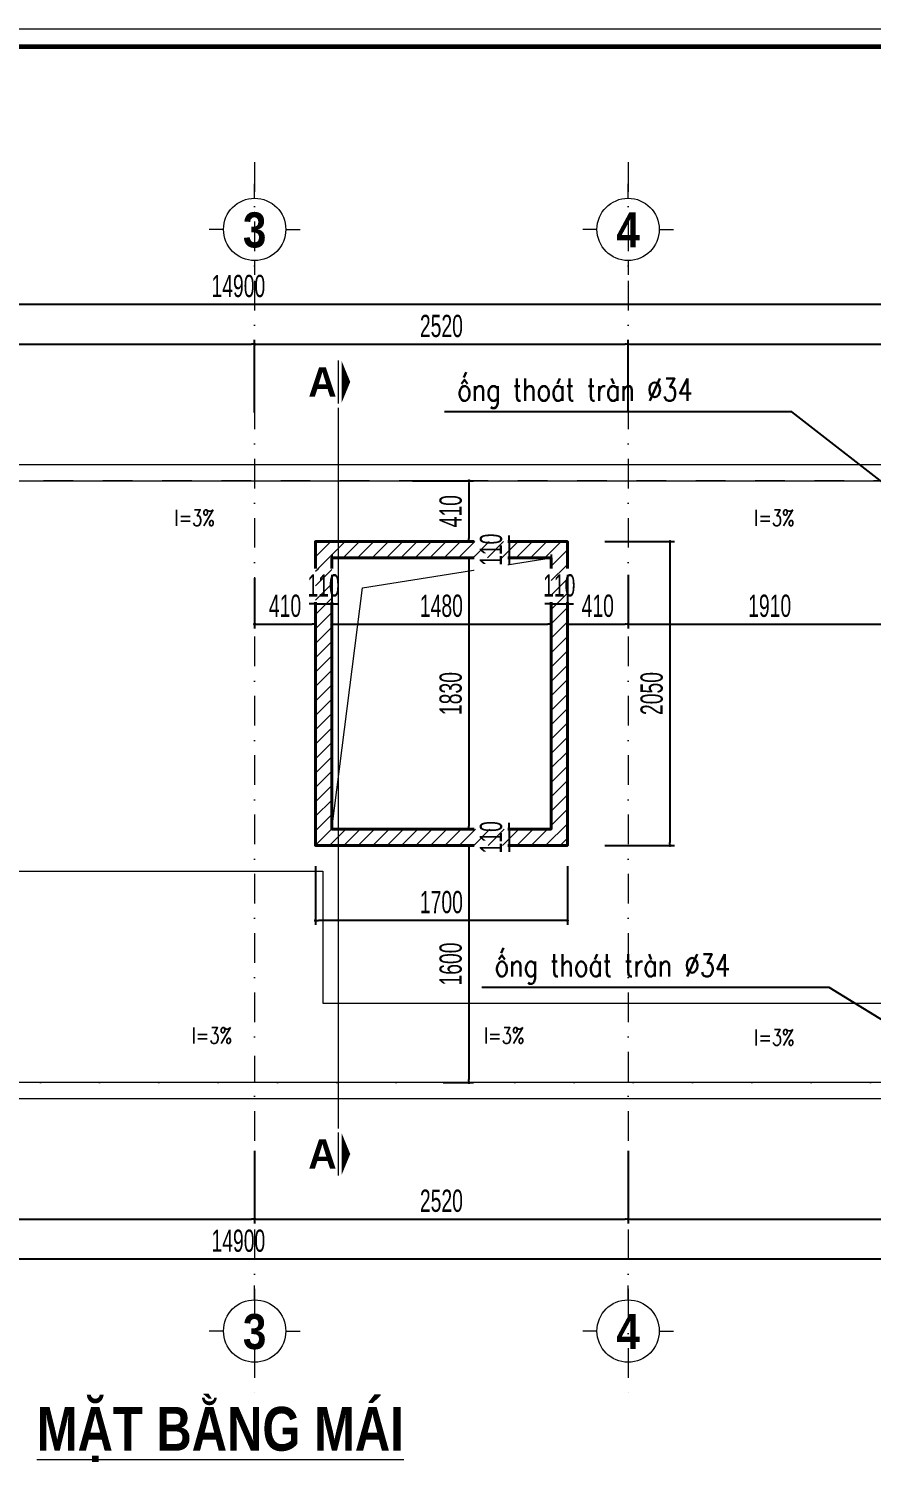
# Model space of a CAD drawing. Header units: millimetres. Extents: x 2565303 to 2664360, y -865723 to -262051.
# Drawn here: x 2639835 to 2645519, y -576507 to -566796 of the extents above; entities that cross this region are included whole.
import ezdxf
from ezdxf.enums import TextEntityAlignment as Align

# ---------------------------------------------------------------- set-up
doc = ezdxf.new("R2010")
doc.units = ezdxf.units.MM
doc.header["$LTSCALE"] = 10
doc.header["$MEASUREMENT"] = 0
doc.linetypes.add('DASHDOT', pattern=[1, 0.5, -0.25, 0, -0.25])
doc.linetypes.add('HIDDEN', pattern=[9.525, 6.35, -3.175])
doc.layers.get('0').update_dxf_attribs({"linetype": 'CONTINUOUS'})
doc.layers.get('DEFPOINTS').update_dxf_attribs({"color": 10, "linetype": 'CONTINUOUS'})
for name, color, linetype, lineweight in [('-thay1', 7, 'CONTINUOUS', 18), ('LC Dim', 8, 'CONTINUOUS', 13), ('LC Hatch', 252, 'CONTINUOUS', 5), ('LC ISO', 153, 'CONTINUOUS', 13), ('LC Khac', 4, 'CONTINUOUS', 9), ('LC MANH DUT', 35, 'HIDDEN', 5), ('LC Net dam2', 6, 'CONTINUOUS', 40), ('LC Net manh', 250, 'CONTINUOUS', 5), ('LC Net truc', 134, 'DASHDOT', 5), ('LC Text1', 20, 'CONTINUOUS', 13), ('LC Text2', 7, 'CONTINUOUS', 13)]:
    doc.layers.add(name, color=color, linetype=linetype, lineweight=lineweight)
doc.layers.add('Khungten_LCDI', color=7, linetype='CONTINUOUS')
doc.layers.add('M3', color=3, linetype='CONTINUOUS')
doc.styles.add('HOATBIF', font='hoatbif.shx', dxfattribs={"width": 0.65})
doc.styles.add('Khungten', font='', dxfattribs={"width": 0.9, "height": 5000})
doc.styles.add('LC 1', font='')
doc.styles.add('LC 3', font='vnsimli.shx', dxfattribs={"width": 0.75})
doc.styles.add('LC3', font='', dxfattribs={"width": 0.8})
doc.styles.add('Title', font='', dxfattribs={"width": 0.8})
doc.styles.get('Khungten').set_extended_font_data('.VnAvantH')
doc.styles.get('LC 1').set_extended_font_data('.VnAvantH', bold=True)
doc.styles.get('LC3').set_extended_font_data('.VnArialH', bold=True)
doc.styles.get('Title').set_extended_font_data('.VnBlackH')
doc.dimstyles.new('1-100 (1-60)', dxfattribs={"dimscale": 60, "dimtxt": 2.5, "dimasz": 0.35, "dimexe": 0.5, "dimexo": 0, "dimgap": 0.8, "dimtad": 1, "dimdec": 0, "dimzin": 0, "dimdsep": 46, "dimtxsty": 'HOATBIF', "dimblk1": 'DOT', "dimblk2": 'DOT', "dimsah": 1, "dimcen": -1, "dimdle": 1, "dimclrd": 256, "dimclre": 256, "dimclrt": 4, "dimadec": 3, "dimazin": 2, "dimtfac": 0.333333, "dimtdec": 0, "dimtix": 1, "dimtmove": 2, "dimatfit": 3, "dimldrblk": 'DOT', "dimfxl": 1, "dimtvp": 0.833333, "dimtolj": 1, "dimtzin": 0, "dimarcsym": 0})

# ---------------------------------------------------------------- blocks, each defined once
blk = doc.blocks.new('DOT')
at = {"layer": 'M3', "color": 0, "linetype": 'ByBlock'}
blk.add_line((-0.5, 0), (-1, 0), dxfattribs=at)
at = {"layer": 'M3', "color": 0, "linetype": 'ByBlock', "const_width": 0.5}
blk.add_lwpolyline([(-0.25, 0, 1), (0.25, 0, 1)], format="xyb", close=True, dxfattribs=at)
blk = doc.blocks.new('*D453')
at = {"layer": 'DEFPOINTS', "color": 0, "transparency": 16777216}
for p in [(2641359.2, -568924.4), (2637159.2, -569384.2), (2641359.2, -569384.2)]:
    blk.add_point(p, dxfattribs=at)
at = {"layer": 'LC Dim', "lineweight": -2, "transparency": 16777216}
for p, q in [((2637159.2, -569384.2), (2637159.2, -568894.4)), ((2637180.2, -568924.4), (2641338.2, -568924.4)), ((2641359.2, -569384.2), (2641359.2, -568894.4))]:
    blk.add_line(p, q, dxfattribs=at)
at = {"layer": 'LC Dim', "lineweight": -2, "transparency": 16777216, "xscale": 21, "yscale": 21, "zscale": 21, "rotation": 180}
blk.add_blockref('DOT', (2637159.2, -568924.4), dxfattribs=at)
at = {"layer": 'LC Dim', "lineweight": -2, "transparency": 16777216, "xscale": 21, "yscale": 21, "zscale": 21}
blk.add_blockref('DOT', (2641359.2, -568924.4), dxfattribs=at)
at = {"layer": 'LC Dim', "color": 4, "transparency": 16777216, "insert": (2639259.2, -568801.4), "char_height": 150, "attachment_point": 5, "style": 'HOATBIF'}
blk.add_mtext('\\A1;4200', dxfattribs=at)
blk = doc.blocks.new('*D454')
at = {"layer": 'DEFPOINTS', "color": 0, "transparency": 16777216}
for p in [(2643879.2, -568924.4), (2641359.2, -569384.2), (2643879.2, -569384.2)]:
    blk.add_point(p, dxfattribs=at)
at = {"layer": 'LC Dim', "lineweight": -2, "transparency": 16777216}
for p, q in [((2641359.2, -569384.2), (2641359.2, -568894.4)), ((2641380.2, -568924.4), (2643858.2, -568924.4)), ((2643879.2, -569384.2), (2643879.2, -568894.4))]:
    blk.add_line(p, q, dxfattribs=at)
at = {"layer": 'LC Dim', "lineweight": -2, "transparency": 16777216, "xscale": 21, "yscale": 21, "zscale": 21, "rotation": 180}
blk.add_blockref('DOT', (2641359.2, -568924.4), dxfattribs=at)
at = {"layer": 'LC Dim', "lineweight": -2, "transparency": 16777216, "xscale": 21, "yscale": 21, "zscale": 21}
blk.add_blockref('DOT', (2643879.2, -568924.4), dxfattribs=at)
at = {"layer": 'LC Dim', "color": 4, "transparency": 16777216, "insert": (2642619.2, -568801.4), "char_height": 150, "attachment_point": 5, "style": 'HOATBIF'}
blk.add_mtext('\\A1;2520', dxfattribs=at)
blk = doc.blocks.new('*D455')
at = {"layer": 'DEFPOINTS', "color": 0, "transparency": 16777216}
for p in [(2648219.2, -568924.4), (2643879.2, -569384.2), (2648219.2, -569384.2)]:
    blk.add_point(p, dxfattribs=at)
at = {"layer": 'LC Dim', "lineweight": -2, "transparency": 16777216}
for p, q in [((2643879.2, -569384.2), (2643879.2, -568894.4)), ((2643900.2, -568924.4), (2648198.2, -568924.4)), ((2648219.2, -569384.2), (2648219.2, -568894.4))]:
    blk.add_line(p, q, dxfattribs=at)
at = {"layer": 'LC Dim', "lineweight": -2, "transparency": 16777216, "xscale": 21, "yscale": 21, "zscale": 21, "rotation": 180}
blk.add_blockref('DOT', (2643879.2, -568924.4), dxfattribs=at)
at = {"layer": 'LC Dim', "lineweight": -2, "transparency": 16777216, "xscale": 21, "yscale": 21, "zscale": 21}
blk.add_blockref('DOT', (2648219.2, -568924.4), dxfattribs=at)
at = {"layer": 'LC Dim', "color": 4, "transparency": 16777216, "insert": (2646049.2, -568801.4), "char_height": 150, "attachment_point": 5, "style": 'HOATBIF'}
blk.add_mtext('\\A1;4340', dxfattribs=at)
blk = doc.blocks.new('*D457')
at = {"layer": 'DEFPOINTS', "color": 0, "transparency": 16777216}
for p in [(2633429.2, -568654.7), (2633429.2, -569384.2), (2648329.2, -569384.2)]:
    blk.add_point(p, dxfattribs=at)
at = {"layer": 'LC Dim', "lineweight": -2, "transparency": 16777216}
for p, q in [((2633429.2, -569384.2), (2633429.2, -568624.7)), ((2648308.2, -568654.7), (2633450.2, -568654.7)), ((2648329.2, -569384.2), (2648329.2, -568624.7))]:
    blk.add_line(p, q, dxfattribs=at)
at = {"layer": 'LC Dim', "lineweight": -2, "transparency": 16777216, "xscale": 21, "yscale": 21, "zscale": 21, "rotation": 180}
blk.add_blockref('DOT', (2633429.2, -568654.7), dxfattribs=at)
at = {"layer": 'LC Dim', "lineweight": -2, "transparency": 16777216, "xscale": 21, "yscale": 21, "zscale": 21}
blk.add_blockref('DOT', (2648329.2, -568654.7), dxfattribs=at)
at = {"layer": 'LC Dim', "color": 4, "transparency": 16777216, "insert": (2641249.2, -568531.7), "char_height": 150, "attachment_point": 5, "style": 'HOATBIF'}
blk.add_mtext('\\A1;14900', dxfattribs=at)
blk = doc.blocks.new('*D460')
at = {"layer": 'DEFPOINTS', "color": 0, "transparency": 16777216}
for p in [(2637159.2, -574366.5), (2641359.2, -574366.5), (2641359.2, -574826.4)]:
    blk.add_point(p, dxfattribs=at)
at = {"layer": 'LC Dim', "lineweight": -2, "transparency": 16777216}
for p, q in [((2637159.2, -574366.5), (2637159.2, -574856.4)), ((2641359.2, -574366.5), (2641359.2, -574856.4)), ((2637180.2, -574826.4), (2641338.2, -574826.4))]:
    blk.add_line(p, q, dxfattribs=at)
at = {"layer": 'LC Dim', "lineweight": -2, "transparency": 16777216, "xscale": 21, "yscale": 21, "zscale": 21, "rotation": 180}
blk.add_blockref('DOT', (2637159.2, -574826.4), dxfattribs=at)
at = {"layer": 'LC Dim', "lineweight": -2, "transparency": 16777216, "xscale": 21, "yscale": 21, "zscale": 21}
blk.add_blockref('DOT', (2641359.2, -574826.4), dxfattribs=at)
at = {"layer": 'LC Dim', "color": 4, "transparency": 16777216, "insert": (2639259.2, -574703.4), "char_height": 150, "attachment_point": 5, "style": 'HOATBIF'}
blk.add_mtext('\\A1;4200', dxfattribs=at)
blk = doc.blocks.new('*D461')
at = {"layer": 'DEFPOINTS', "color": 0, "transparency": 16777216}
for p in [(2641359.2, -574366.5), (2643879.2, -574366.5), (2643879.2, -574826.4)]:
    blk.add_point(p, dxfattribs=at)
at = {"layer": 'LC Dim', "lineweight": -2, "transparency": 16777216}
for p, q in [((2641359.2, -574366.5), (2641359.2, -574856.4)), ((2643879.2, -574366.5), (2643879.2, -574856.4)), ((2641380.2, -574826.4), (2643858.2, -574826.4))]:
    blk.add_line(p, q, dxfattribs=at)
at = {"layer": 'LC Dim', "lineweight": -2, "transparency": 16777216, "xscale": 21, "yscale": 21, "zscale": 21, "rotation": 180}
blk.add_blockref('DOT', (2641359.2, -574826.4), dxfattribs=at)
at = {"layer": 'LC Dim', "lineweight": -2, "transparency": 16777216, "xscale": 21, "yscale": 21, "zscale": 21}
blk.add_blockref('DOT', (2643879.2, -574826.4), dxfattribs=at)
at = {"layer": 'LC Dim', "color": 4, "transparency": 16777216, "insert": (2642619.2, -574703.4), "char_height": 150, "attachment_point": 5, "style": 'HOATBIF'}
blk.add_mtext('\\A1;2520', dxfattribs=at)
blk = doc.blocks.new('*D462')
at = {"layer": 'DEFPOINTS', "color": 0, "transparency": 16777216}
for p in [(2643879.2, -574366.5), (2648219.2, -574366.5), (2648219.2, -574826.4)]:
    blk.add_point(p, dxfattribs=at)
at = {"layer": 'LC Dim', "lineweight": -2, "transparency": 16777216}
for p, q in [((2643879.2, -574366.5), (2643879.2, -574856.4)), ((2648219.2, -574366.5), (2648219.2, -574856.4)), ((2643900.2, -574826.4), (2648198.2, -574826.4))]:
    blk.add_line(p, q, dxfattribs=at)
at = {"layer": 'LC Dim', "lineweight": -2, "transparency": 16777216, "xscale": 21, "yscale": 21, "zscale": 21, "rotation": 180}
blk.add_blockref('DOT', (2643879.2, -574826.4), dxfattribs=at)
at = {"layer": 'LC Dim', "lineweight": -2, "transparency": 16777216, "xscale": 21, "yscale": 21, "zscale": 21}
blk.add_blockref('DOT', (2648219.2, -574826.4), dxfattribs=at)
at = {"layer": 'LC Dim', "color": 4, "transparency": 16777216, "insert": (2646049.2, -574703.4), "char_height": 150, "attachment_point": 5, "style": 'HOATBIF'}
blk.add_mtext('\\A1;4340', dxfattribs=at)
blk = doc.blocks.new('*D464')
at = {"layer": 'DEFPOINTS', "color": 0, "transparency": 16777216}
for p in [(2633429.2, -574366.5), (2648329.2, -574366.5), (2633429.2, -575096)]:
    blk.add_point(p, dxfattribs=at)
at = {"layer": 'LC Dim', "lineweight": -2, "transparency": 16777216}
for p, q in [((2633429.2, -574366.5), (2633429.2, -575126)), ((2648329.2, -574366.5), (2648329.2, -575126)), ((2648308.2, -575096), (2633450.2, -575096))]:
    blk.add_line(p, q, dxfattribs=at)
at = {"layer": 'LC Dim', "lineweight": -2, "transparency": 16777216, "xscale": 21, "yscale": 21, "zscale": 21, "rotation": 180}
blk.add_blockref('DOT', (2633429.2, -575096), dxfattribs=at)
at = {"layer": 'LC Dim', "lineweight": -2, "transparency": 16777216, "xscale": 21, "yscale": 21, "zscale": 21}
blk.add_blockref('DOT', (2648329.2, -575096), dxfattribs=at)
at = {"layer": 'LC Dim', "color": 4, "transparency": 16777216, "insert": (2641249.2, -574973), "char_height": 150, "attachment_point": 5, "style": 'HOATBIF'}
blk.add_mtext('\\A1;14900', dxfattribs=at)
blk = doc.blocks.new('lcdi fix')
at = {"layer": 'DEFPOINTS', "lineweight": 0}
blk.add_lwpolyline([(-1200, -14850), (-1200, 14850), (40800, 14850), (40800, -14850)], close=True, dxfattribs=at)
at = {"layer": 'Khungten_LCDI', "color": 5, "lineweight": 60}
blk.add_lwpolyline([(0, -14650), (0, 14650), (40600, 14650), (40600, -14650)], close=True, dxfattribs=at)
at = {"color": 7, "style": 'Khungten', "width": 0.8}
for tag, p in [('REVISION', (39499, -10746)), ('NGAYHT', (39546, -11609))]:
    blk.add_attdef(tag, text='', height=200, dxfattribs=at).set_placement(p, align=Align.CENTER)
at = {"layer": 'LC Text1', "style": 'Title', "width": 1.485915}
for tag, p, p2 in [('TENBANVE1', (36913, -8886), (40339, -8886)), ('TENBANVE2', (36913, -9562), (40339, -9562))]:
    blk.add_attdef(tag, text='', height=250, dxfattribs=at).set_placement(p, p2, align=Align.FIT)
at = {"layer": 'LC Text1', "style": 'Title', "width": 0.7}
blk.add_attdef('SOBANVE', text='', height=250, dxfattribs=at).set_placement((39562, -13896), align=Align.CENTER)
blk = doc.blocks.new('TIEUDE1')
at = {"layer": 'LC Text2', "color": 7, "style": 'LC 1'}
blk.add_attdef('TIªU§Ò', text='', height=5, dxfattribs=at).set_placement((0, 0), align=Align.BOTTOM_CENTER)
blk.add_attdef('TL', text='', height=3, dxfattribs=at).set_placement((0, -2), align=Align.TOP_CENTER)
blk = doc.blocks.new('TTRUC')
at = {"layer": 'LC ISO'}
for p, q in [((0, 6.95), (0, 10.13)), ((-6.95, 0), (-10.13, 0)), ((6.95, 0), (10.13, 0)), ((0, -6.95), (0, -10.13))]:
    blk.add_line(p, q, dxfattribs=at)
at = {"layer": 'LC Net manh'}
blk.add_circle((0, 0), 6.95, dxfattribs=at)
blk = doc.blocks.new('*D489')
at = {"layer": 'DEFPOINTS', "color": 0, "transparency": 16777216}
for p in [(2641359.2, -570502.8), (2641769.2, -570502.8), (2641769.2, -570812.4)]:
    blk.add_point(p, dxfattribs=at)
at = {"layer": 'LC Dim', "lineweight": -2, "transparency": 16777216}
for p, q in [((2641359.2, -570502.8), (2641359.2, -570842.4)), ((2641769.2, -570502.8), (2641769.2, -570842.4)), ((2641380.2, -570812.4), (2641748.2, -570812.4))]:
    blk.add_line(p, q, dxfattribs=at)
at = {"layer": 'LC Dim', "lineweight": -2, "transparency": 16777216, "xscale": 21, "yscale": 21, "zscale": 21, "rotation": 180}
blk.add_blockref('DOT', (2641359.2, -570812.4), dxfattribs=at)
at = {"layer": 'LC Dim', "lineweight": -2, "transparency": 16777216, "xscale": 21, "yscale": 21, "zscale": 21}
blk.add_blockref('DOT', (2641769.2, -570812.4), dxfattribs=at)
at = {"layer": 'LC Dim', "color": 4, "transparency": 16777216, "insert": (2641564.2, -570689.4), "char_height": 150, "attachment_point": 5, "style": 'HOATBIF', "bg_fill": 3, "box_fill_scale": 1.25, "bg_fill_color": 256, "bg_fill_true_color": 13158600, "bg_fill_transparency": 0}
blk.add_mtext('\\A1;410', dxfattribs=at)
blk = doc.blocks.new('*D490')
at = {"layer": 'DEFPOINTS', "color": 0, "transparency": 16777216}
for p in [(2641879.2, -570341.5), (2641769.2, -570365.3)]:
    blk.add_point(p, dxfattribs=at)
at = {"layer": 'LC Dim', "lineweight": -2, "transparency": 16777216}
for p, q in [((2641879.2, -570341.5), (2641879.2, -570704.9)), ((2641769.2, -570365.3), (2641769.2, -570704.9)), ((2641748.2, -570674.9), (2641727.2, -570674.9)), ((2641769.2, -570674.9), (2641879.2, -570674.9)), ((2641900.2, -570674.9), (2641921.2, -570674.9))]:
    blk.add_line(p, q, dxfattribs=at)
at = {"layer": 'LC Dim', "lineweight": -2, "transparency": 16777216, "xscale": 21, "yscale": 21, "zscale": 21}
blk.add_blockref('DOT', (2641769.2, -570674.9), dxfattribs=at)
at = {"layer": 'LC Dim', "lineweight": -2, "transparency": 16777216, "xscale": 21, "yscale": 21, "zscale": 21, "rotation": 180}
blk.add_blockref('DOT', (2641879.2, -570674.9), dxfattribs=at)
at = {"layer": 'LC Dim', "color": 4, "transparency": 16777216, "insert": (2641824.2, -570551.9), "char_height": 150, "attachment_point": 5, "style": 'HOATBIF', "bg_fill": 3, "box_fill_scale": 1.25, "bg_fill_color": 256, "bg_fill_true_color": 13158600, "bg_fill_transparency": 0}
blk.add_mtext('\\A1;110', dxfattribs=at)
at = {"layer": 'DEFPOINTS', "color": 0, "transparency": 16777216}
blk.add_point((2641879.2, -570674.9), dxfattribs=at)
blk = doc.blocks.new('*D491')
at = {"layer": 'DEFPOINTS', "color": 0, "transparency": 16777216}
for p in [(2641879.2, -570479), (2643359.2, -570479), (2643359.2, -570812.4)]:
    blk.add_point(p, dxfattribs=at)
at = {"layer": 'LC Dim', "lineweight": -2, "transparency": 16777216}
for p, q in [((2641879.2, -570479), (2641879.2, -570842.4)), ((2643359.2, -570479), (2643359.2, -570842.4)), ((2641900.2, -570812.4), (2643338.2, -570812.4))]:
    blk.add_line(p, q, dxfattribs=at)
at = {"layer": 'LC Dim', "lineweight": -2, "transparency": 16777216, "xscale": 21, "yscale": 21, "zscale": 21, "rotation": 180}
blk.add_blockref('DOT', (2641879.2, -570812.4), dxfattribs=at)
at = {"layer": 'LC Dim', "lineweight": -2, "transparency": 16777216, "xscale": 21, "yscale": 21, "zscale": 21}
blk.add_blockref('DOT', (2643359.2, -570812.4), dxfattribs=at)
at = {"layer": 'LC Dim', "color": 4, "transparency": 16777216, "insert": (2642619.2, -570689.4), "char_height": 150, "attachment_point": 5, "style": 'HOATBIF', "bg_fill": 3, "box_fill_scale": 1.25, "bg_fill_color": 256, "bg_fill_true_color": 13158600, "bg_fill_transparency": 0}
blk.add_mtext('\\A1;1480', dxfattribs=at)
blk = doc.blocks.new('*D492')
at = {"layer": 'DEFPOINTS', "color": 0, "transparency": 16777216}
for p in [(2643359.2, -570341.5), (2643469.2, -570341.5)]:
    blk.add_point(p, dxfattribs=at)
at = {"layer": 'LC Dim', "lineweight": -2, "transparency": 16777216}
for p, q in [((2643359.2, -570341.5), (2643359.2, -570704.9)), ((2643469.2, -570341.5), (2643469.2, -570704.9)), ((2643338.2, -570674.9), (2643317.2, -570674.9)), ((2643359.2, -570674.9), (2643469.2, -570674.9)), ((2643490.2, -570674.9), (2643511.2, -570674.9))]:
    blk.add_line(p, q, dxfattribs=at)
at = {"layer": 'LC Dim', "lineweight": -2, "transparency": 16777216, "xscale": 21, "yscale": 21, "zscale": 21}
blk.add_blockref('DOT', (2643359.2, -570674.9), dxfattribs=at)
at = {"layer": 'LC Dim', "lineweight": -2, "transparency": 16777216, "xscale": 21, "yscale": 21, "zscale": 21, "rotation": 180}
blk.add_blockref('DOT', (2643469.2, -570674.9), dxfattribs=at)
at = {"layer": 'LC Dim', "color": 4, "transparency": 16777216, "insert": (2643414.2, -570551.9), "char_height": 150, "attachment_point": 5, "style": 'HOATBIF', "bg_fill": 3, "box_fill_scale": 1.25, "bg_fill_color": 256, "bg_fill_true_color": 13158600, "bg_fill_transparency": 0}
blk.add_mtext('\\A1;110', dxfattribs=at)
at = {"layer": 'DEFPOINTS', "color": 0, "transparency": 16777216}
blk.add_point((2643469.2, -570674.9), dxfattribs=at)
blk = doc.blocks.new('*D493')
at = {"layer": 'DEFPOINTS', "color": 0, "transparency": 16777216}
for p in [(2643469.2, -570479), (2643879.2, -570479), (2643879.2, -570812.4)]:
    blk.add_point(p, dxfattribs=at)
at = {"layer": 'LC Dim', "lineweight": -2, "transparency": 16777216}
for p, q in [((2643469.2, -570479), (2643469.2, -570842.4)), ((2643879.2, -570479), (2643879.2, -570842.4)), ((2643490.2, -570812.4), (2643858.2, -570812.4))]:
    blk.add_line(p, q, dxfattribs=at)
at = {"layer": 'LC Dim', "lineweight": -2, "transparency": 16777216, "xscale": 21, "yscale": 21, "zscale": 21, "rotation": 180}
blk.add_blockref('DOT', (2643469.2, -570812.4), dxfattribs=at)
at = {"layer": 'LC Dim', "lineweight": -2, "transparency": 16777216, "xscale": 21, "yscale": 21, "zscale": 21}
blk.add_blockref('DOT', (2643879.2, -570812.4), dxfattribs=at)
at = {"layer": 'LC Dim', "color": 4, "transparency": 16777216, "insert": (2643674.2, -570689.4), "char_height": 150, "attachment_point": 5, "style": 'HOATBIF', "bg_fill": 3, "box_fill_scale": 1.25, "bg_fill_color": 256, "bg_fill_true_color": 13158600, "bg_fill_transparency": 0}
blk.add_mtext('\\A1;410', dxfattribs=at)
blk = doc.blocks.new('*D494')
at = {"layer": 'DEFPOINTS', "color": 0, "transparency": 16777216}
for p in [(2642423.3, -569845.4), (2642423.3, -570255.4), (2642805.3, -570255.4)]:
    blk.add_point(p, dxfattribs=at)
at = {"layer": 'LC Dim', "lineweight": -2, "transparency": 16777216}
for p, q in [((2642423.3, -569845.4), (2642835.3, -569845.4)), ((2642805.3, -569866.4), (2642805.3, -570234.4)), ((2642423.3, -570255.4), (2642835.3, -570255.4))]:
    blk.add_line(p, q, dxfattribs=at)
at = {"layer": 'LC Dim', "lineweight": -2, "transparency": 16777216, "xscale": 21, "yscale": 21, "zscale": 21}
for p, rotation in [((2642805.3, -569845.4), 90), ((2642805.3, -570255.4), 270)]:
    blk.add_blockref('DOT', p, dxfattribs=dict(at, rotation=rotation))
at = {"layer": 'LC Dim', "color": 4, "transparency": 16777216, "insert": (2642682.3, -570050.4), "char_height": 150, "attachment_point": 5, "rotation": 90, "style": 'HOATBIF', "bg_fill": 3, "box_fill_scale": 1.25, "bg_fill_color": 256, "bg_fill_true_color": 13158600, "bg_fill_transparency": 0}
blk.add_mtext('\\A1;410', dxfattribs=at)
blk = doc.blocks.new('*D495')
at = {"layer": 'DEFPOINTS', "color": 0, "transparency": 16777216}
for p in [(2642695.4, -570255.4), (2642657.1, -570365.4)]:
    blk.add_point(p, dxfattribs=at)
at = {"layer": 'LC Dim', "lineweight": -2, "transparency": 16777216}
for p, q in [((2643077.5, -570234.4), (2643077.5, -570213.4)), ((2642695.4, -570255.4), (2643107.5, -570255.4)), ((2643077.5, -570255.4), (2643077.5, -570365.4)), ((2642657.1, -570365.4), (2643107.5, -570365.4)), ((2643077.5, -570386.4), (2643077.5, -570407.4))]:
    blk.add_line(p, q, dxfattribs=at)
at = {"layer": 'LC Dim', "lineweight": -2, "transparency": 16777216, "xscale": 21, "yscale": 21, "zscale": 21}
for p, rotation in [((2643077.5, -570255.4), 270), ((2643077.5, -570365.4), 90)]:
    blk.add_blockref('DOT', p, dxfattribs=dict(at, rotation=rotation))
at = {"layer": 'LC Dim', "color": 4, "transparency": 16777216, "insert": (2642954.5, -570310.4), "char_height": 150, "attachment_point": 5, "rotation": 90, "style": 'HOATBIF', "bg_fill": 3, "box_fill_scale": 1.25, "bg_fill_color": 256, "bg_fill_true_color": 13158600, "bg_fill_transparency": 0}
blk.add_mtext('\\A1;110', dxfattribs=at)
at = {"layer": 'DEFPOINTS', "color": 0, "transparency": 16777216}
blk.add_point((2643077.5, -570365.4), dxfattribs=at)
blk = doc.blocks.new('*D496')
at = {"layer": 'DEFPOINTS', "color": 0, "transparency": 16777216}
for p in [(2642385, -570365.4), (2642631.8, -572195.4), (2642805.3, -572195.4)]:
    blk.add_point(p, dxfattribs=at)
at = {"layer": 'LC Dim', "lineweight": -2, "transparency": 16777216}
for p, q in [((2642385, -570365.4), (2642835.3, -570365.4)), ((2642805.3, -570386.4), (2642805.3, -572174.4)), ((2642631.8, -572195.4), (2642835.3, -572195.4))]:
    blk.add_line(p, q, dxfattribs=at)
at = {"layer": 'LC Dim', "lineweight": -2, "transparency": 16777216, "xscale": 21, "yscale": 21, "zscale": 21}
for p, rotation in [((2642805.3, -570365.4), 90), ((2642805.3, -572195.4), 270)]:
    blk.add_blockref('DOT', p, dxfattribs=dict(at, rotation=rotation))
at = {"layer": 'LC Dim', "color": 4, "transparency": 16777216, "insert": (2642682.3, -571280.4), "char_height": 150, "attachment_point": 5, "rotation": 90, "style": 'HOATBIF', "bg_fill": 3, "box_fill_scale": 1.25, "bg_fill_color": 256, "bg_fill_true_color": 13158600, "bg_fill_transparency": 0}
blk.add_mtext('\\A1;1830', dxfattribs=at)
blk = doc.blocks.new('*D497')
at = {"layer": 'LC Dim', "lineweight": -2, "transparency": 16777216}
for p, q in [((2643077.5, -572174.4), (2643077.5, -572153.4)), ((2642903.9, -572195.4), (2643107.5, -572195.4)), ((2643077.5, -572195.4), (2643077.5, -572305.4)), ((2642903.9, -572305.4), (2643107.5, -572305.4)), ((2643077.5, -572326.4), (2643077.5, -572347.4))]:
    blk.add_line(p, q, dxfattribs=at)
at = {"layer": 'LC Dim', "lineweight": -2, "transparency": 16777216, "xscale": 21, "yscale": 21, "zscale": 21}
for p, rotation in [((2643077.5, -572195.4), 270), ((2643077.5, -572305.4), 90)]:
    blk.add_blockref('DOT', p, dxfattribs=dict(at, rotation=rotation))
at = {"layer": 'LC Dim', "color": 4, "transparency": 16777216, "insert": (2642954.5, -572250.4), "char_height": 150, "attachment_point": 5, "rotation": 90, "style": 'HOATBIF', "bg_fill": 3, "box_fill_scale": 1.25, "bg_fill_color": 256, "bg_fill_true_color": 13158600, "bg_fill_transparency": 0}
blk.add_mtext('\\A1;110', dxfattribs=at)
at = {"layer": 'DEFPOINTS', "color": 0, "transparency": 16777216}
for p in [(2642903.9, -572195.4), (2642903.9, -572305.4), (2643077.5, -572305.4)]:
    blk.add_point(p, dxfattribs=at)
blk = doc.blocks.new('*D498')
at = {"layer": 'DEFPOINTS', "color": 0, "transparency": 16777216}
for p in [(2642631.8, -572305.4), (2642631.8, -573905.4), (2642805.3, -573905.4)]:
    blk.add_point(p, dxfattribs=at)
at = {"layer": 'LC Dim', "lineweight": -2, "transparency": 16777216}
for p, q in [((2642631.8, -572305.4), (2642835.3, -572305.4)), ((2642805.3, -572326.4), (2642805.3, -573884.4)), ((2642631.8, -573905.4), (2642835.3, -573905.4))]:
    blk.add_line(p, q, dxfattribs=at)
at = {"layer": 'LC Dim', "lineweight": -2, "transparency": 16777216, "xscale": 21, "yscale": 21, "zscale": 21}
for p, rotation in [((2642805.3, -572305.4), 90), ((2642805.3, -573905.4), 270)]:
    blk.add_blockref('DOT', p, dxfattribs=dict(at, rotation=rotation))
at = {"layer": 'LC Dim', "color": 4, "transparency": 16777216, "insert": (2642682.3, -573105.4), "char_height": 150, "attachment_point": 5, "rotation": 90, "style": 'HOATBIF', "bg_fill": 3, "box_fill_scale": 1.25, "bg_fill_color": 256, "bg_fill_true_color": 13158600, "bg_fill_transparency": 0}
blk.add_mtext('\\A1;1600', dxfattribs=at)
blk = doc.blocks.new('*D499')
at = {"layer": 'DEFPOINTS', "color": 0, "transparency": 16777216}
for p in [(2643879.2, -570479), (2645789.2, -570479), (2645789.2, -570812.4)]:
    blk.add_point(p, dxfattribs=at)
at = {"layer": 'LC Dim', "lineweight": -2, "transparency": 16777216}
for p, q in [((2643879.2, -570479), (2643879.2, -570842.4)), ((2645789.2, -570479), (2645789.2, -570842.4)), ((2643900.2, -570812.4), (2645768.2, -570812.4))]:
    blk.add_line(p, q, dxfattribs=at)
at = {"layer": 'LC Dim', "lineweight": -2, "transparency": 16777216, "xscale": 21, "yscale": 21, "zscale": 21, "rotation": 180}
blk.add_blockref('DOT', (2643879.2, -570812.4), dxfattribs=at)
at = {"layer": 'LC Dim', "lineweight": -2, "transparency": 16777216, "xscale": 21, "yscale": 21, "zscale": 21}
blk.add_blockref('DOT', (2645789.2, -570812.4), dxfattribs=at)
at = {"layer": 'LC Dim', "color": 4, "transparency": 16777216, "insert": (2644834.2, -570689.4), "char_height": 150, "attachment_point": 5, "style": 'HOATBIF', "bg_fill": 3, "box_fill_scale": 1.25, "bg_fill_color": 256, "bg_fill_true_color": 13158600, "bg_fill_transparency": 0}
blk.add_mtext('\\A1;1910', dxfattribs=at)
blk = doc.blocks.new('*D503')
at = {"layer": 'DEFPOINTS', "color": 0, "transparency": 16777216}
for p in [(2643722.2, -570255.4), (2643722.2, -572305.4), (2644161.4, -572305.4)]:
    blk.add_point(p, dxfattribs=at)
at = {"layer": 'LC Dim', "lineweight": -2, "transparency": 16777216}
for p, q in [((2643722.2, -570255.4), (2644191.4, -570255.4)), ((2644161.4, -570276.4), (2644161.4, -572284.4)), ((2643722.2, -572305.4), (2644191.4, -572305.4))]:
    blk.add_line(p, q, dxfattribs=at)
at = {"layer": 'LC Dim', "lineweight": -2, "transparency": 16777216, "xscale": 21, "yscale": 21, "zscale": 21}
for p, rotation in [((2644161.4, -570255.4), 90), ((2644161.4, -572305.4), 270)]:
    blk.add_blockref('DOT', p, dxfattribs=dict(at, rotation=rotation))
at = {"layer": 'LC Dim', "color": 4, "transparency": 16777216, "insert": (2644038.4, -571280.4), "char_height": 150, "attachment_point": 5, "rotation": 90, "style": 'HOATBIF', "bg_fill": 3, "box_fill_scale": 1.25, "bg_fill_color": 256, "bg_fill_true_color": 13158600, "bg_fill_transparency": 0}
blk.add_mtext('\\A1;2050', dxfattribs=at)
blk = doc.blocks.new('*D504')
at = {"layer": 'DEFPOINTS', "color": 0, "transparency": 16777216}
for p in [(2641769.2, -572445.6), (2643469.2, -572445.6), (2641769.2, -572811.4)]:
    blk.add_point(p, dxfattribs=at)
at = {"layer": 'LC Dim', "lineweight": -2, "transparency": 16777216}
for p, q in [((2641769.2, -572445.6), (2641769.2, -572841.4)), ((2643469.2, -572445.6), (2643469.2, -572841.4)), ((2643448.2, -572811.4), (2641790.2, -572811.4))]:
    blk.add_line(p, q, dxfattribs=at)
at = {"layer": 'LC Dim', "lineweight": -2, "transparency": 16777216, "xscale": 21, "yscale": 21, "zscale": 21, "rotation": 180}
blk.add_blockref('DOT', (2641769.2, -572811.4), dxfattribs=at)
at = {"layer": 'LC Dim', "lineweight": -2, "transparency": 16777216, "xscale": 21, "yscale": 21, "zscale": 21}
blk.add_blockref('DOT', (2643469.2, -572811.4), dxfattribs=at)
at = {"layer": 'LC Dim', "color": 4, "transparency": 16777216, "insert": (2642619.2, -572688.4), "char_height": 150, "attachment_point": 5, "style": 'HOATBIF'}
blk.add_mtext('\\A1;1700', dxfattribs=at)
blk = doc.blocks.new('*U264')
at = {"layer": 'LC Khac', "color": 1, "ltscale": 2}
for p, q in [((0, 485), (0, 0)), ((0, -8196), (0, -8682))]:
    blk.add_line(p, q, dxfattribs=at)
for points in [[(134, 243, 0, 471, 0), (37, 243, 275, 275, 0)], [(134, -8439, 0, 471, 0), (37, -8439, 275, 275, 0)]]:
    blk.add_lwpolyline(points, format="xyseb", dxfattribs=at)
at = {"layer": 'LC MANH DUT', "ltscale": 200}
blk.add_line((0, -49), (0, -8152), dxfattribs=at)
at = {"ltscale": 2, "style": 'LC 1'}
for p in [(-179, 243), (-179, -8439)]:
    blk.add_attdef('LC', text='', height=330, dxfattribs=at).set_placement(p, align=Align.MIDDLE_CENTER)

msp = doc.modelspace()

# ---------------------------------------------------------------- linework, layer by layer
at = {"layer": '-thay1'}
for p, q in [((2642086.9, -570567.8), (2643359.2, -570365.4)), ((2641879.2, -572195.4), (2642086.9, -570567.8))]:
    msp.add_line(p, q, dxfattribs=at)
for points in [[(2636449.2, -569735.4), (2645899.2, -569735.4), (2645899.2, -574015.4), (2636449.2, -574015.4)], [(2636559.2, -569845.4), (2645789.2, -569845.4), (2645789.2, -573905.4), (2636559.2, -573905.4)]]:
    msp.add_lwpolyline(points, close=True, dxfattribs=at)
at = {"layer": 'LC MANH DUT', "ltscale": 300}
for p, q in [((2632937.1, -572477.8), (2641818.4, -572477.8)), ((2641818.4, -572477.8), (2641818.4, -573368.7))]:
    msp.add_line(p, q, dxfattribs=at)
at = {"layer": 'LC Net dam2'}
for points in [[(2641769.2, -571580.4), (2641769.2, -570255.4), (2643469.2, -570255.4), (2643469.2, -571580.4)], [(2641879.2, -571580.4), (2641879.2, -570365.4), (2643359.2, -570365.4), (2643359.2, -571580.4)], [(2643469.2, -571580.4), (2643469.2, -572305.4), (2641769.2, -572305.4), (2641769.2, -571580.4)], [(2643359.2, -571580.4), (2643359.2, -572195.4), (2641879.2, -572195.4), (2641879.2, -571580.4)]]:
    msp.add_lwpolyline(points, dxfattribs=at)
at = {"layer": 'LC Net truc', "ltscale": 40}
for p, q in [((2641359.2, -567695.7), (2641359.2, -576021.5)), ((2643879.2, -567695.7), (2643879.2, -576021.5)), ((2649736.8, -569845.4), (2631524.8, -569845.4)), ((2649815.6, -573905.4), (2631566.6, -573905.4))]:
    msp.add_line(p, q, dxfattribs=at)

# ---------------------------------------------------------------- block references
at = {"layer": '-thay1', "xscale": 0.6000000155618181, "yscale": 0.6000000155618181, "zscale": 0.6000000155618181}
msp.add_blockref('lcdi fix', (2629991.8, -575705.6), dxfattribs=at)
at = {"layer": 'LC ISO', "xscale": 30.23532588053422, "yscale": 30.23532588053422, "zscale": 30.23532588053422}
for p in [(2641359.2, -568149), (2643879.2, -568149), (2641359.2, -575581.3), (2643879.2, -575581.3)]:
    msp.add_blockref('TTRUC', p, dxfattribs=at)
at = {"layer": 'LC Text2'}
ref = msp.add_blockref('TIEUDE1', (2641127.4, -576477.4), dxfattribs=dict(at, xscale=60, yscale=60, zscale=60))
ref.add_attrib('TIªU§Ò', '%%UmÆt b»ng m¸i', dxfattribs={"color": 7, "height": 295.465, "style": 'LC3', "width": 0.8}).set_placement((2641127.4, -576477.4), align=Align.BOTTOM_CENTER)

# ---------------------------------------------------------------- texts
at = {"layer": 'LC Text1', "ltscale": 0.2, "style": 'LC 1', "width": 0.9}
for s, p in [('3', (2641359.2, -568341.6)), ('4', (2643879.2, -568341.6)), ('3', (2641359.2, -575773.9)), ('4', (2643879.2, -575773.9))]:
    msp.add_text(s, height=236.7, dxfattribs=at).set_placement(p, align=Align.BOTTOM_CENTER)
at = {"layer": 'LC Text1', "color": 3, "style": 'LC 3', "width": 0.8}
for p in [(2642726.6, -569306.1), (2642978.8, -573189.4)]:
    msp.add_text('èng tho¸t trµn %%C34', height=150, dxfattribs=at).set_placement(p)

# ---------------------------------------------------------------- dimensions: what is measured, and where the dimension line sits
at = {"layer": 'LC Dim'}
for base, p1, p2, picture, middle in [((2633429.2, -568654.7), (2648329.2, -569384.2), (2633429.2, -569384.2), '*D457', (2641249.2, -568531.7)), ((2633429.2, -575096), (2648329.2, -574366.5), (2633429.2, -574366.5), '*D464', (2641249.2, -574973))]:
    dim = msp.add_linear_dim(base=base, p1=p1, p2=p2, dimstyle='1-100 (1-60)', dxfattribs=at)
    dim.commit()
    dim.dimension.update_dxf_attribs({"geometry": picture, "text_midpoint": middle, "dimtype": 160})
for base, p1, p2, picture, middle in [((2641359.2, -568924.4), (2637159.2, -569384.2), (2641359.2, -569384.2), '*D453', (2639259.2, -568801.4)), ((2643879.2, -568924.4), (2641359.2, -569384.2), (2643879.2, -569384.2), '*D454', (2642619.2, -568801.4)), ((2648219.2, -568924.4), (2643879.2, -569384.2), (2648219.2, -569384.2), '*D455', (2646049.2, -568801.4)), ((2641359.2, -574826.4), (2637159.2, -574366.5), (2641359.2, -574366.5), '*D460', (2639259.2, -574703.4)), ((2643879.2, -574826.4), (2641359.2, -574366.5), (2643879.2, -574366.5), '*D461', (2642619.2, -574703.4)), ((2648219.2, -574826.4), (2643879.2, -574366.5), (2648219.2, -574366.5), '*D462', (2646049.2, -574703.4))]:
    dim = msp.add_linear_dim(base=base, p1=p1, p2=p2, dimstyle='1-100 (1-60)', dxfattribs=at)
    dim.commit()
    dim.dimension.update_dxf_attribs({"geometry": picture, "text_midpoint": middle})

# ---------------------------------------------------------------- next in the draw order: dimensions: what is measured, and where the dimension line sits
dim = msp.add_linear_dim(base=(2642805.3, -570255.4), p1=(2642423.3, -569845.4), p2=(2642423.3, -570255.4), angle=90, dimstyle='1-100 (1-60)', override={"dimtfill": 1}, dxfattribs=at)
dim.commit()
dim.dimension.update_dxf_attribs({"geometry": '*D494', "text_midpoint": (2642682.3, -570050.4)})
dim = msp.add_linear_dim(base=(2641769.2, -570812.4), p1=(2641359.2, -570502.8), p2=(2641769.2, -570502.8), dimstyle='1-100 (1-60)', override={"dimtfill": 1}, dxfattribs=at)
dim.commit()
dim.dimension.update_dxf_attribs({"geometry": '*D489', "text_midpoint": (2641564.2, -570689.4)})

# ---------------------------------------------------------------- next in the draw order: wipeouts: each hides what was drawn before it
for points in [[(2640760.7, -570219.6), (2640760.7, -570204.6), (2641150.9, -570204.6), (2641150.9, -570173.1), (2641322.6, -570212.1), (2641150.9, -570251.1), (2641150.9, -570219.6)], [(2644672, -570219.6), (2644672, -570204.6), (2645062.2, -570204.6), (2645062.2, -570173.1), (2645233.9, -570212.1), (2645062.2, -570251.1), (2645062.2, -570219.6)], [(2640877, -573712.9), (2640877, -573698), (2641267.2, -573698), (2641267.2, -573666.4), (2641438.9, -573705.4), (2641267.2, -573744.4), (2641267.2, -573712.9)], [(2644672, -573725.4), (2644672, -573710.4), (2645062.2, -573710.4), (2645062.2, -573678.9), (2645233.9, -573717.9), (2645062.2, -573756.9), (2645062.2, -573725.4)]]:
    msp.add_wipeout(points).dxf.layer = 'LC Text1'

# ---------------------------------------------------------------- next in the draw order: texts
at = {"layer": 'LC Text1', "style": 'LC 3', "width": 0.75}
for p in [(2640763.1, -570148.7), (2644674.5, -570148.7), (2640879.5, -573642), (2644674.5, -573654.5)]:
    msp.add_text(' I=3%%%', height=108.14, dxfattribs=at).set_placement(p)

# ---------------------------------------------------------------- next in the draw order: dimensions: what is measured, and where the dimension line sits
at = {"layer": 'LC Dim'}
dim = msp.add_linear_dim(base=(2641879.2, -570674.9), p1=(2641769.2, -570365.3), p2=(2641879.2, -570341.5), dimstyle='1-100 (1-60)', override={"dimtfill": 1}, dxfattribs=at)
dim.commit()
dim.dimension.update_dxf_attribs({"geometry": '*D490', "text_midpoint": (2641824.2, -570551.9)})

# ---------------------------------------------------------------- next in the draw order: leaders
msp.add_leader([(2645789.2, -570007.7), (2644982.7, -569379.5), (2642639.7, -569379.5)], dimstyle='1-100 (1-60)', override={"dimasz": 3, "dimgap": 0.8, "dimtad": 0}, dxfattribs=at)

# ---------------------------------------------------------------- next in the draw order: dimensions: what is measured, and where the dimension line sits
dim = msp.add_linear_dim(base=(2643359.2, -570812.4), p1=(2641879.2, -570479), p2=(2643359.2, -570479), dimstyle='1-100 (1-60)', override={"dimtfill": 1}, dxfattribs=at)
dim.commit()
dim.dimension.update_dxf_attribs({"geometry": '*D491', "text_midpoint": (2642619.2, -570689.4)})

# ---------------------------------------------------------------- next in the draw order: block references
ref = msp.add_blockref('*U264', (2641923.8, -569323.6), dxfattribs=dict(xscale=0.5999999999992269, yscale=0.5999999999992269, zscale=0.5999999999992269))
ref.add_attrib('LC', 'A', dxfattribs={"ltscale": 2, "height": 198, "style": 'LC 1'}).set_placement((2641816.7, -574386.9), align=Align.MIDDLE_CENTER)
ref.add_attrib('LC', 'A', dxfattribs={"ltscale": 2, "height": 198, "style": 'LC 1'}).set_placement((2641816.7, -569178), align=Align.MIDDLE_CENTER)

# ---------------------------------------------------------------- next in the draw order: dimensions: what is measured, and where the dimension line sits
dim = msp.add_linear_dim(base=(2643077.5, -570365.4), p1=(2642695.4, -570255.4), p2=(2642657.1, -570365.4), angle=90, dimstyle='1-100 (1-60)', override={"dimtfill": 1}, dxfattribs=at)
dim.commit()
dim.dimension.update_dxf_attribs({"geometry": '*D495', "text_midpoint": (2642954.5, -570310.4)})
dim = msp.add_linear_dim(base=(2643469.2, -570674.9), p1=(2643359.2, -570341.5), p2=(2643469.2, -570341.5), dimstyle='1-100 (1-60)', override={"dimtfill": 1}, dxfattribs=at)
dim.commit()
dim.dimension.update_dxf_attribs({"geometry": '*D492', "text_midpoint": (2643414.2, -570551.9)})

# ---------------------------------------------------------------- next in the draw order: dimensions: what is measured, and where the dimension line sits
dim = msp.add_linear_dim(base=(2642805.3, -572195.4), p1=(2642385, -570365.4), p2=(2642631.8, -572195.4), angle=90, dimstyle='1-100 (1-60)', override={"dimtfill": 1}, dxfattribs=at)
dim.commit()
dim.dimension.update_dxf_attribs({"geometry": '*D496', "text_midpoint": (2642682.3, -571280.4)})
dim = msp.add_linear_dim(base=(2643879.2, -570812.4), p1=(2643469.2, -570479), p2=(2643879.2, -570479), dimstyle='1-100 (1-60)', override={"dimtfill": 1}, dxfattribs=at)
dim.commit()
dim.dimension.update_dxf_attribs({"geometry": '*D493', "text_midpoint": (2643674.2, -570689.4)})

# ---------------------------------------------------------------- next in the draw order: dimensions: what is measured, and where the dimension line sits
dim = msp.add_linear_dim(base=(2645789.2, -570812.4), p1=(2643879.2, -570479), p2=(2645789.2, -570479), dimstyle='1-100 (1-60)', override={"dimtfill": 1}, dxfattribs=at)
dim.commit()
dim.dimension.update_dxf_attribs({"geometry": '*D499', "text_midpoint": (2644834.2, -570689.4)})
dim = msp.add_linear_dim(base=(2643077.5, -572305.4), p1=(2642903.9, -572195.4), p2=(2642903.9, -572305.4), angle=90, dimstyle='1-100 (1-60)', override={"dimtfill": 1}, dxfattribs=at)
dim.commit()
dim.dimension.update_dxf_attribs({"geometry": '*D497', "text_midpoint": (2642954.5, -572250.4)})

# ---------------------------------------------------------------- next in the draw order: dimensions: what is measured, and where the dimension line sits
for base, p1, p2, picture, middle in [((2644161.4, -572305.4), (2643722.2, -570255.4), (2643722.2, -572305.4), '*D503', (2644038.4, -571280.4)), ((2642805.3, -573905.4), (2642631.8, -572305.4), (2642631.8, -573905.4), '*D498', (2642682.3, -573105.4))]:
    dim = msp.add_linear_dim(base=base, p1=p1, p2=p2, angle=90, dimstyle='1-100 (1-60)', override={"dimtfill": 1}, dxfattribs=at)
    dim.commit()
    dim.dimension.update_dxf_attribs({"geometry": picture, "text_midpoint": middle})

# ---------------------------------------------------------------- next in the draw order: hatches: boundary and pattern name
at = {"layer": 'LC Hatch', "ltscale": 0.3}
h = msp.add_hatch(dxfattribs=at)
h.set_pattern_fill('ANSI31', color=256, scale=550, style=0)
h.set_pattern_definition([(45, (-363.52, -99179.79), (-48.6135912, 48.6135912), [])])
h.paths.add_polyline_path([(2643469.2, -571580.4), (2643359.2, -571580.4), (2643359.2, -572195.4), (2641879.2, -572195.4), (2641879.2, -571580.4), (2641769.2, -571580.4), (2641769.2, -572305.4), (2643469.2, -572305.4)])
h.paths.add_polyline_path([(2643469.2, -570255.4), (2641769.2, -570255.4), (2641769.2, -571580.4), (2641879.2, -571580.4), (2641879.2, -570365.4), (2643359.2, -570365.4), (2643359.2, -571580.4), (2643469.2, -571580.4)])

# ---------------------------------------------------------------- next in the draw order: linework, layer by layer
at = {"layer": 'LC MANH DUT', "ltscale": 300}
msp.add_line((2641818.4, -573368.7), (2647129.1, -573368.7), dxfattribs=at)

# ---------------------------------------------------------------- next in the draw order: dimensions: what is measured, and where the dimension line sits
at = {"layer": 'LC Dim'}
dim = msp.add_linear_dim(base=(2641769.2, -572811.4), p1=(2643469.2, -572445.6), p2=(2641769.2, -572445.6), dimstyle='1-100 (1-60)', dxfattribs=at)
dim.commit()
dim.dimension.update_dxf_attribs({"geometry": '*D504', "text_midpoint": (2642619.2, -572688.4)})

# ---------------------------------------------------------------- next in the draw order: wipeouts: each hides what was drawn before it
msp.add_wipeout([(2642849.5, -573712.9), (2642849.5, -573698), (2643239.7, -573698), (2643239.7, -573666.4), (2643411.4, -573705.4), (2643239.7, -573744.4), (2643239.7, -573712.9)]).dxf.layer = 'LC Text1'

# ---------------------------------------------------------------- next in the draw order: texts
at = {"layer": 'LC Text1', "style": 'LC 3', "width": 0.75}
msp.add_text(' I=3%%%', height=108.14, dxfattribs=at).set_placement((2642852, -573642))

# ---------------------------------------------------------------- next in the draw order: leaders
at = {"layer": 'LC Dim'}
msp.add_leader([(2645859.9, -573648.8), (2645234.9, -573262.8), (2642892, -573262.8)], dimstyle='1-100 (1-60)', override={"dimasz": 3, "dimgap": 0.8, "dimtad": 0}, dxfattribs=at)

doc.saveas('drawing.dxf')
